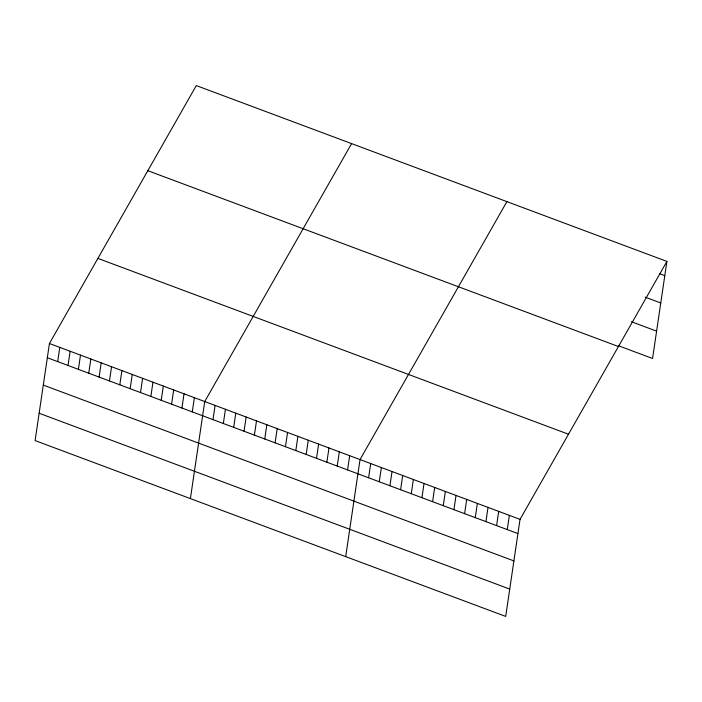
<?xml version="1.0" encoding="UTF-8"?>
<svg xmlns="http://www.w3.org/2000/svg" width="702" height="702" viewBox="0 0 702 702"><rect width="100%" height="100%" fill="white"/><g stroke="black" fill="none" stroke-linecap="round" stroke-linejoin="round"><path stroke-width="1.05" d="M49.43 343.515L35.1 440.584L505.703 616.417L520.033 519.357L666.9 261.416L196.297 85.583L49.43 343.515L520.033 519.357M57.687 361.609L59.784 347.385M68.041 365.479L70.139 351.254M78.396 369.349L80.493 355.124M88.742 373.218L90.848 358.994M99.096 377.079L101.202 362.855M109.451 380.949L111.557 366.725M119.805 384.819L121.902 370.595M130.16 388.689L132.257 374.464M140.514 392.558L142.611 378.334M150.869 396.428L152.966 382.204M161.214 400.298L163.32 386.074M171.569 404.159L173.675 389.935M181.923 408.029L184.029 393.804M192.278 411.898L194.375 397.674M190.4 498.613L204.73 401.544L351.597 143.603M212.987 419.638L215.084 405.414M223.341 423.508L225.439 409.284M233.687 427.369L235.793 413.145M244.042 431.239L246.148 417.014M254.396 435.108L256.502 420.884M264.751 438.978L266.848 424.754M275.105 442.848L277.202 428.624M285.46 446.718L287.557 432.493M295.814 450.587L297.911 436.354M306.16 454.448L308.266 440.224M316.514 458.318L318.62 444.094M326.869 462.188L328.975 447.964M337.223 466.058L339.32 451.834M347.578 469.928L349.675 455.703M345.7 556.633L360.029 459.573L506.897 201.632M368.594 477.781L370.7 463.557M379.264 481.765L381.361 467.541M389.935 485.749L392.032 471.525M400.596 489.733L402.702 475.508M411.267 493.725L413.364 479.501M421.928 497.709L424.034 483.485M432.599 501.693L434.696 487.469M443.269 505.677L445.366 491.453M453.931 509.661L456.037 495.436M464.601 513.653L466.698 499.429M475.263 517.637L477.369 503.413M485.933 521.621L488.03 507.397M496.604 525.605L498.701 511.381M507.265 529.598L509.371 515.365M666.9 261.416L652.57 358.485L618.629 345.805M659.95 273.833L664.803 275.64M645.243 297.183L660.766 302.983M631.388 321.727L656.607 331.142M147.832 170.7L618.436 346.534M97.903 258.397L568.497 434.231M47.332 357.739L517.936 533.581M43.296 385.082L513.899 560.916M39.136 413.241L509.74 589.083"/></g></svg>
